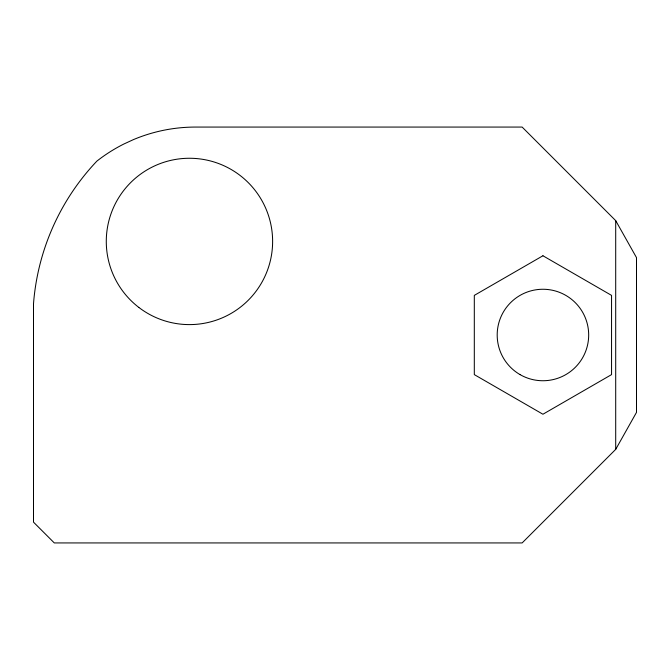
<?xml version="1.0" encoding="UTF-8"?>
<svg xmlns="http://www.w3.org/2000/svg" width="670" height="670" viewBox="0 0 670 670"><rect width="100%" height="100%" fill="white"/><g stroke="black" fill="none" stroke-linecap="round" stroke-linejoin="round"><path stroke-width="1" d="M615.705 449.361L636.5 412.377L636.5 257.623L615.705 220.639L522.139 127.066L195.489 127.066A159.829 159.829 0 0 0 133.414 139.62L123.766 144.067A159.829 159.829 0 0 0 96.89 161.11A233.436 233.436 0 0 0 33.5 303.812L33.5 522.139L54.295 542.934L522.139 542.934L615.705 449.361L615.705 220.639M542.934 255.764L474.31 295.386L474.31 374.614L542.934 414.236L611.551 374.614L611.551 295.386L542.934 255.764M138.816 307.413A83.172 83.172 0 0 0 271.911 252.289A83.172 83.172 0 0 0 157.618 164.594A83.172 83.172 0 0 0 138.816 307.413M520.062 374.614A45.744 45.744 0 0 0 588.679 335A45.744 45.744 0 0 0 520.062 295.386A45.744 45.744 0 0 0 520.062 374.614"/></g></svg>
